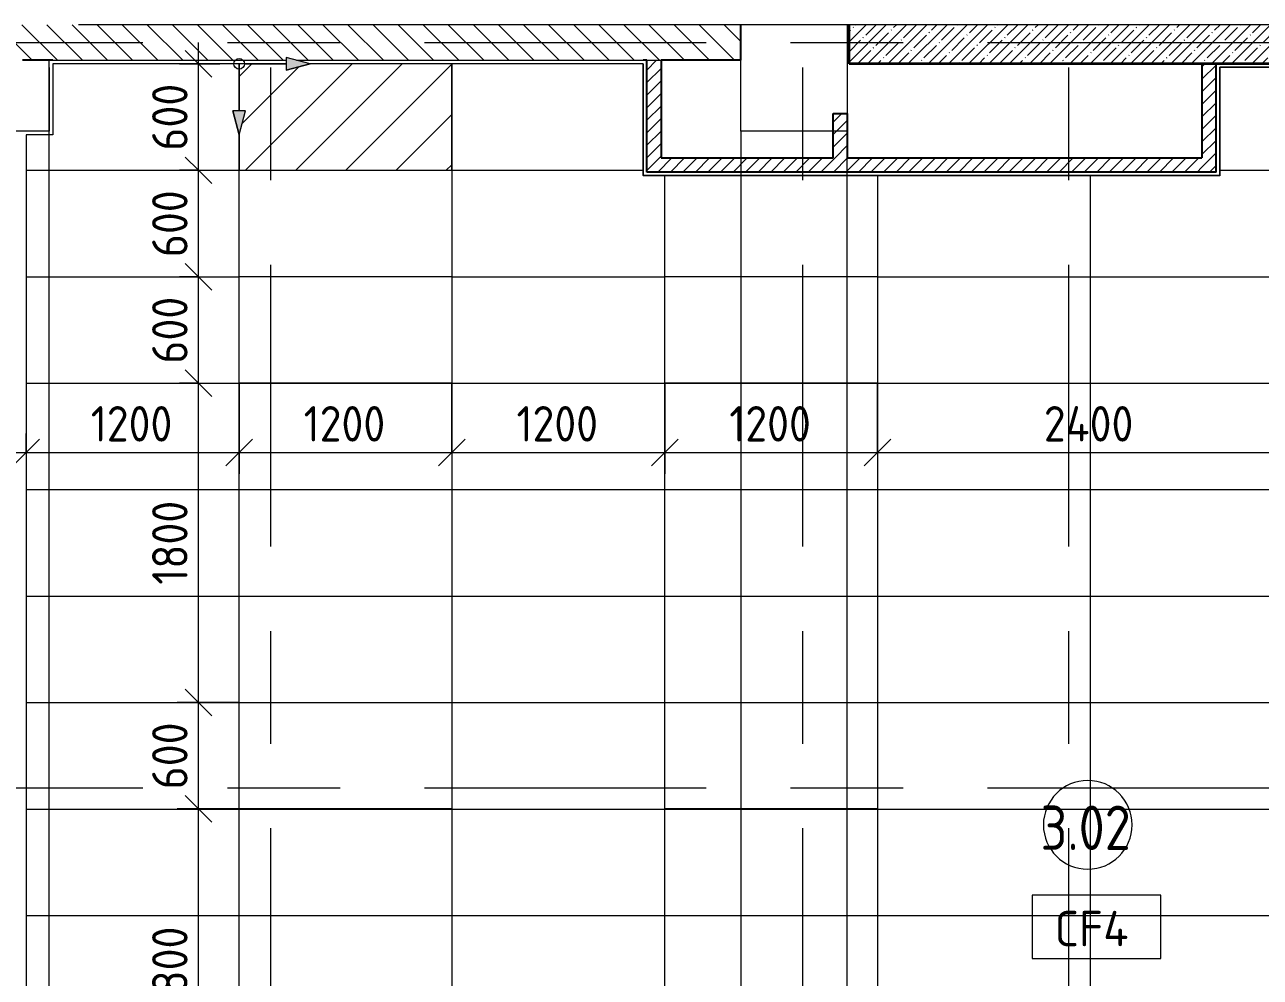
# Model space of a CAD drawing. Header units: millimetres. Extents: x -5507 to 191320, y -8553 to 29000.
# Drawn here: x 12622 to 19589, y 2532 to 7900 of the extents above; entities that cross this region are included whole.
import ezdxf

# ---------------------------------------------------------------- set-up
doc = ezdxf.new("R2010")
doc.units = ezdxf.units.MM
doc.linetypes.add('Осевая', pattern=[3175, 635, -476.25, 1587.5, -476.25])
for name, color, linetype, lineweight in [('A-ANNO-DIMS', 7, 'Continuous', 9), ('A-ANNO-DIMS-100', 7, 'Continuous', 9), ('A-AREA-IDEN', 7, 'Continuous', 9), ('A-CLNG', 7, 'Continuous', 9), ('A-CLNG-IDEN', 7, 'Continuous', 9), ('A-CLNG-PATT', 7, 'Continuous', 9), ('A-DETL', 7, 'Continuous', 9), ('A-DETL-GENF', 7, 'Continuous', 9), ('A-FLOR', 7, 'Continuous', 9), ('A-WALL', 7, 'Continuous', 9), ('I-WALL', 7, 'Continuous', 9), ('S-COLS', 7, 'Continuous', 9), ('Оси-2', 7, 'Осевая', 9)]:
    doc.layers.add(name, color=color, linetype=linetype, lineweight=lineweight)
for name, color, linetype, lineweight, true_color in [('A-DETL-GENF-3', 7, 'Continuous', 9, 0x004000), ('A-WALL-1', 7, 'Continuous', 25, 0x3c3c3c), ('A-WALL-3', 7, 'Continuous', 35, 0x3c3c3c)]:
    doc.layers.add(name, color=color, linetype=linetype, lineweight=lineweight, true_color=true_color)
doc.styles.add('GOST Common', font='GOST_Common.ttf', dxfattribs={"width": 0.9, "height": 250})
doc.styles.add('GOST Common_1', font='GOST_Common.ttf', dxfattribs={"height": 200})
doc.styles.add('ISOCPEUR_1', font='isocpeur.ttf', dxfattribs={"width": 0.9, "height": 200})
doc.dimstyles.new('ISO-2_0_0_9К_Средний_округл2', dxfattribs={"dimscale": 304.8, "dimtxt": 199.196235, "dimasz": 0.492126, "dimexe": 0.393701, "dimexo": 0, "dimgap": 0, "dimtad": 1, "dimdec": 0, "dimrnd": 10, "dimzin": 0, "dimdsep": 46, "dimtxsty": 'ISOCPEUR_1', "dimblk1": 'OBLIQUE', "dimblk2": 'OBLIQUE', "dimsah": 1, "dimcen": 0.09, "dimdle": 0.393701, "dimazin": 0, "dimtfac": 1, "dimtdec": 4, "dimtix": 1, "dimtmove": 0, "dimatfit": 3, "dimfxl": 1, "dimtvp": 1, "dimtolj": 1, "dimtzin": 0, "dimarcsym": 2})
pattern_1 = [(45, (0, 0), (-35.35534, 35.35534), [])]
pattern_2 = [(180, (11431, 2879.5), (-7e-14, -600), []), (270, (11431, 2879.5), (1200, 7e-14), [])]

# ---------------------------------------------------------------- blocks, each defined once
blk = doc.blocks.new('BSC_Колонна _Прямоугольная - 600х600-20441433-План потолков с обозначением видов отделки и геометрии 3 этажа в осях 1-12')
at = {"layer": 'S-COLS'}
for p, q in [((-300, -300), (-300, 100)), ((300, 59.6), (300, -300)), ((-50, -300), (-300, -300))]:
    blk.add_line(p, q, dxfattribs=at)
blk = doc.blocks.new('BSC_Колонна _Прямоугольная - 600х600-V22-План потолков с обозначением видов отделки и геометрии 3 этажа в осях 1-12')
at = {"layer": 'S-COLS'}
for p, q in [((300, 300), (300, -200)), ((-300, -300), (-300, 100)), ((220, -300), (-300, -300))]:
    blk.add_line(p, q, dxfattribs=at)
blk = doc.blocks.new('Начало раскладки_красным - Начало раскладки_красным-26112293-План потолков с обозначением видов отделки и геометрии 3 этажа в осях 1-12')
at = {"layer": 'A-DETL-GENF'}
for points in [[(36.2, 264.8), (0, 400), (-36.2, 264.8)], [(400, 0), (264.8, 36.2), (264.8, -36.2)]]:
    blk.add_hatch(color=256, dxfattribs=at).paths.add_polyline_path(points)
for p, q in [((0, 400), (-36.2, 264.8)), ((0, 400), (-36.2, 264.8)), ((36.2, 264.8), (0, 400)), ((0, 400), (36.2, 264.8)), ((-36.2, 264.8), (36.2, 264.8)), ((-36.2, 264.8), (36.2, 264.8)), ((0, 30), (0, 264.8)), ((30, 0), (264.8, 0)), ((400, 0), (264.8, 36.2)), ((264.8, 36.2), (264.8, -36.2)), ((400, 0), (264.8, 36.2)), ((264.8, 36.2), (264.8, -36.2)), ((400, 0), (264.8, -36.2)), ((264.8, -36.2), (400, 0))]:
    blk.add_line(p, q, dxfattribs=at)
blk.add_circle((0, 0), 30, dxfattribs=at)
blk = doc.blocks.new('Марка_Помещения - Номер-25198446-План потолков с обозначением видов отделки и геометрии 3 этажа в осях 1-12')
at = {"layer": 'A-AREA-IDEN'}
for start, end in [(360, 180), (180, 360)]:
    blk.add_arc((0, 0), 2.5, start, end, dxfattribs=at)
blk = doc.blocks.new('М_потолков - Марка_ Имя типа-25382930-План потолков с обозначением видов отделки и геометрии 3 этажа в осях 1-12')
at = {"layer": 'A-CLNG-IDEN'}
for p, q in [((3.625, 1.984375), (-3.625, 1.984375)), ((-3.625, 1.984375), (-3.625, -1.59375)), ((3.625, -1.59375), (3.625, 1.984375)), ((-3.625, -1.59375), (3.625, -1.59375))]:
    blk.add_line(p, q, dxfattribs=at)
blk = doc.blocks.new('DIMBLOCK41-План потолков с обозначением видов отделки и геометрии 3 этажа в осях 1-12')
at = {"layer": 'A-ANNO-DIMS-100', "lineweight": 20}
for p, q in [((13601.8, 3480.7), (13526.8, 3555.7)), ((13601.8, 3480.7), (13676.8, 3405.7)), ((13601.8, 1680.7), (13526.8, 1755.7)), ((13601.8, 1680.7), (13676.8, 1605.7))]:
    blk.add_line(p, q, dxfattribs=at)
at = {"layer": 'A-ANNO-DIMS-100'}
for p, q in [((13830.6, 3480.7), (13481.8, 3480.7)), ((13601.8, 1680.7), (13601.8, 3480.7)), ((13601.8, 3480.7), (13830.6, 3480.7)), ((13830.6, 1680.7), (13481.8, 1680.7)), ((13601.8, 1680.7), (13830.6, 1680.7))]:
    blk.add_line(p, q, dxfattribs=at)
at = {"layer": 'A-ANNO-DIMS-100', "color": 0, "insert": (13340.5, 2345.1), "char_height": 200, "width": 565.411, "attachment_point": 1, "rotation": 90, "line_spacing_factor": 1.149209, "style": 'ISOCPEUR_1'}
blk.add_mtext('1800', dxfattribs=at)
blk = doc.blocks.new('_Oblique')
at = {"color": 0, "linetype": 'ByBlock', "lineweight": -2}
blk.add_line((-0.5, -0.5), (0.5, 0.5), dxfattribs=at)
blk = doc.blocks.new('DIMBLOCK42-План потолков с обозначением видов отделки и геометрии 3 этажа в осях 1-12')
at = {"layer": 'A-ANNO-DIMS-100', "lineweight": 20}
for p, q in [((13601.8, 4080.7), (13526.8, 4155.7)), ((13601.8, 4080.7), (13676.8, 4005.7)), ((13601.8, 3480.7), (13526.8, 3555.7)), ((13601.8, 3480.7), (13676.8, 3405.7))]:
    blk.add_line(p, q, dxfattribs=at)
at = {"layer": 'A-ANNO-DIMS-100'}
for p, q in [((13830.6, 4080.7), (13481.8, 4080.7)), ((13601.8, 3480.7), (13601.8, 4080.7)), ((13601.8, 4080.7), (13830.6, 4080.7)), ((13830.6, 3480.7), (13481.8, 3480.7)), ((13601.8, 3480.7), (13830.6, 3480.7))]:
    blk.add_line(p, q, dxfattribs=at)
at = {"layer": 'A-ANNO-DIMS-100', "color": 0, "insert": (13340.5, 3591), "char_height": 200, "width": 455.087, "attachment_point": 1, "rotation": 90, "line_spacing_factor": 1.149209, "style": 'ISOCPEUR_1'}
blk.add_mtext('600', dxfattribs=at)
blk = doc.blocks.new('DIMBLOCK43-План потолков с обозначением видов отделки и геометрии 3 этажа в осях 1-12')
at = {"layer": 'A-ANNO-DIMS-100', "lineweight": 20}
for p, q in [((13601.8, 5879.5), (13526.8, 5954.5)), ((13601.8, 5879.5), (13676.8, 5804.5)), ((13601.8, 4080.7), (13526.8, 4155.7)), ((13601.8, 4080.7), (13676.8, 4005.7))]:
    blk.add_line(p, q, dxfattribs=at)
at = {"layer": 'A-ANNO-DIMS-100'}
for p, q in [((13495.7, 5879.5), (13721.8, 5879.5)), ((13601.8, 5879.5), (13495.7, 5879.5)), ((13601.8, 4080.7), (13601.8, 5879.5)), ((13830.6, 4080.7), (13481.8, 4080.7)), ((13601.8, 4080.7), (13830.6, 4080.7))]:
    blk.add_line(p, q, dxfattribs=at)
at = {"layer": 'A-ANNO-DIMS-100', "color": 0, "insert": (13340.5, 4744.5), "char_height": 200, "width": 565.411, "attachment_point": 1, "rotation": 90, "line_spacing_factor": 1.149209, "style": 'ISOCPEUR_1'}
blk.add_mtext('1800', dxfattribs=at)
blk = doc.blocks.new('DIMBLOCK44-План потолков с обозначением видов отделки и геометрии 3 этажа в осях 1-12')
at = {"layer": 'A-ANNO-DIMS-100', "lineweight": 20}
for p, q in [((13601.8, 6479.5), (13526.8, 6554.5)), ((13601.8, 6479.5), (13676.8, 6404.5)), ((13601.8, 5879.5), (13526.8, 5954.5)), ((13601.8, 5879.5), (13676.8, 5804.5))]:
    blk.add_line(p, q, dxfattribs=at)
at = {"layer": 'A-ANNO-DIMS-100'}
for p, q in [((13495.7, 6479.5), (13721.8, 6479.5)), ((13601.8, 6479.5), (13495.7, 6479.5)), ((13601.8, 5879.5), (13601.8, 6479.5)), ((13495.7, 5879.5), (13721.8, 5879.5)), ((13601.8, 5879.5), (13495.7, 5879.5))]:
    blk.add_line(p, q, dxfattribs=at)
at = {"layer": 'A-ANNO-DIMS-100', "color": 0, "insert": (13340.5, 5989.9), "char_height": 200, "width": 455.087, "attachment_point": 1, "rotation": 90, "line_spacing_factor": 1.149209, "style": 'ISOCPEUR_1'}
blk.add_mtext('600', dxfattribs=at)
blk = doc.blocks.new('DIMBLOCK45-План потолков с обозначением видов отделки и геометрии 3 этажа в осях 1-12')
at = {"layer": 'A-ANNO-DIMS-100', "lineweight": 20}
for p, q in [((13601.8, 7079.5), (13526.8, 7154.5)), ((13601.8, 7079.5), (13676.8, 7004.5)), ((13601.8, 6479.5), (13526.8, 6554.5)), ((13601.8, 6479.5), (13676.8, 6404.5))]:
    blk.add_line(p, q, dxfattribs=at)
at = {"layer": 'A-ANNO-DIMS-100'}
for p, q in [((13495.7, 7079.5), (13721.8, 7079.5)), ((13601.8, 7079.5), (13495.7, 7079.5)), ((13601.8, 6479.5), (13601.8, 7079.5)), ((13495.7, 6479.5), (13721.8, 6479.5)), ((13601.8, 6479.5), (13495.7, 6479.5))]:
    blk.add_line(p, q, dxfattribs=at)
at = {"layer": 'A-ANNO-DIMS-100', "color": 0, "insert": (13340.5, 6589.9), "char_height": 200, "width": 455.087, "attachment_point": 1, "rotation": 90, "line_spacing_factor": 1.149209, "style": 'ISOCPEUR_1'}
blk.add_mtext('600', dxfattribs=at)
blk = doc.blocks.new('DIMBLOCK46-План потолков с обозначением видов отделки и геометрии 3 этажа в осях 1-12')
at = {"layer": 'A-ANNO-DIMS-100', "lineweight": 20}
for p, q in [((13601.8, 7680), (13526.8, 7755)), ((13601.8, 7680), (13676.8, 7605)), ((13601.8, 7079.5), (13526.8, 7154.5)), ((13601.8, 7079.5), (13676.8, 7004.5))]:
    blk.add_line(p, q, dxfattribs=at)
at = {"layer": 'A-ANNO-DIMS-100'}
for p, q in [((13601.8, 7079.5), (13601.8, 7800)), ((13495.7, 7680), (13721.8, 7680)), ((13601.8, 7680), (13495.7, 7680)), ((13495.7, 7079.5), (13721.8, 7079.5)), ((13601.8, 7079.5), (13495.7, 7079.5))]:
    blk.add_line(p, q, dxfattribs=at)
at = {"layer": 'A-ANNO-DIMS-100', "color": 0, "insert": (13340.5, 7190.1), "char_height": 200, "width": 455.087, "attachment_point": 1, "rotation": 90, "line_spacing_factor": 1.149209, "style": 'ISOCPEUR_1'}
blk.add_mtext('600', dxfattribs=at)
blk = doc.blocks.new('DIMBLOCK54-План потолков с обозначением видов отделки и геометрии 3 этажа в осях 1-12')
at = {"layer": 'A-ANNO-DIMS-100'}
for p, q in [((13830.6, 5880.7), (13830.6, 5369.8)), ((13830.6, 5489.8), (13830.6, 5880.7)), ((12630, 5595.9), (12630, 5369.8)), ((12630, 5489.8), (12630, 5595.9)), ((12510, 5489.8), (13830.6, 5489.8))]:
    blk.add_line(p, q, dxfattribs=at)
at = {"layer": 'A-ANNO-DIMS-100', "lineweight": 20}
for p, q in [((12630, 5489.8), (12705, 5564.8)), ((13830.6, 5489.8), (13905.6, 5564.8)), ((12630, 5489.8), (12555, 5414.8)), ((13830.6, 5489.8), (13755.6, 5414.8))]:
    blk.add_line(p, q, dxfattribs=at)
at = {"layer": 'A-ANNO-DIMS-100', "color": 0, "insert": (12994.7, 5751.1), "char_height": 200, "width": 565.411, "attachment_point": 1, "line_spacing_factor": 1.149209, "style": 'ISOCPEUR_1'}
blk.add_mtext('1200', dxfattribs=at)
blk = doc.blocks.new('DIMBLOCK55-План потолков с обозначением видов отделки и геометрии 3 этажа в осях 1-12')
at = {"layer": 'A-ANNO-DIMS-100'}
for p, q in [((13830.6, 5880.7), (13830.6, 5369.8)), ((13830.6, 5489.8), (13830.6, 5880.7)), ((15030.6, 5880.7), (15030.6, 5369.8)), ((15030.6, 5489.8), (15030.6, 5880.7)), ((13830.6, 5489.8), (15030.6, 5489.8))]:
    blk.add_line(p, q, dxfattribs=at)
at = {"layer": 'A-ANNO-DIMS-100', "lineweight": 20}
for p, q in [((13830.6, 5489.8), (13905.6, 5564.8)), ((15030.6, 5489.8), (15105.6, 5564.8)), ((13830.6, 5489.8), (13755.6, 5414.8)), ((15030.6, 5489.8), (14955.6, 5414.8))]:
    blk.add_line(p, q, dxfattribs=at)
at = {"layer": 'A-ANNO-DIMS-100', "color": 0, "insert": (14195, 5751.1), "char_height": 200, "width": 565.411, "attachment_point": 1, "line_spacing_factor": 1.149209, "style": 'ISOCPEUR_1'}
blk.add_mtext('1200', dxfattribs=at)
blk = doc.blocks.new('DIMBLOCK56-План потолков с обозначением видов отделки и геометрии 3 этажа в осях 1-12')
at = {"layer": 'A-ANNO-DIMS-100'}
for p, q in [((15030.6, 5880.7), (15030.6, 5369.8)), ((15030.6, 5489.8), (15030.6, 5880.7)), ((16230.6, 5880.7), (16230.6, 5369.8)), ((16230.6, 5489.8), (16230.6, 5880.7)), ((15030.6, 5489.8), (16230.6, 5489.8))]:
    blk.add_line(p, q, dxfattribs=at)
at = {"layer": 'A-ANNO-DIMS-100', "lineweight": 20}
for p, q in [((15030.6, 5489.8), (15105.6, 5564.8)), ((16230.6, 5489.8), (16305.6, 5564.8)), ((15030.6, 5489.8), (14955.6, 5414.8)), ((16230.6, 5489.8), (16155.6, 5414.8))]:
    blk.add_line(p, q, dxfattribs=at)
at = {"layer": 'A-ANNO-DIMS-100', "color": 0, "insert": (15395, 5751.1), "char_height": 200, "width": 565.411, "attachment_point": 1, "line_spacing_factor": 1.149209, "style": 'ISOCPEUR_1'}
blk.add_mtext('1200', dxfattribs=at)
blk = doc.blocks.new('DIMBLOCK57-План потолков с обозначением видов отделки и геометрии 3 этажа в осях 1-12')
at = {"layer": 'A-ANNO-DIMS-100'}
for p, q in [((16230.6, 5880.7), (16230.6, 5369.8)), ((16230.6, 5489.8), (16230.6, 5880.7)), ((17430.6, 5880.7), (17430.6, 5369.8)), ((17430.6, 5489.8), (17430.6, 5880.7)), ((16230.6, 5489.8), (17430.6, 5489.8))]:
    blk.add_line(p, q, dxfattribs=at)
at = {"layer": 'A-ANNO-DIMS-100', "lineweight": 20}
for p, q in [((16230.6, 5489.8), (16305.6, 5564.8)), ((17430.6, 5489.8), (17505.6, 5564.8)), ((16230.6, 5489.8), (16155.6, 5414.8)), ((17430.6, 5489.8), (17355.6, 5414.8))]:
    blk.add_line(p, q, dxfattribs=at)
at = {"layer": 'A-ANNO-DIMS-100', "color": 0, "insert": (16595, 5751.1), "char_height": 200, "width": 565.411, "attachment_point": 1, "line_spacing_factor": 1.149209, "style": 'ISOCPEUR_1'}
blk.add_mtext('1200', dxfattribs=at)
blk = doc.blocks.new('DIMBLOCK58-План потолков с обозначением видов отделки и геометрии 3 этажа в осях 1-12')
at = {"layer": 'A-ANNO-DIMS-100'}
for p, q in [((17430.6, 5880.7), (17430.6, 5369.8)), ((17430.6, 5489.8), (17430.6, 5880.7)), ((19830.6, 5880.7), (19830.6, 5369.8)), ((19830.6, 5489.8), (19830.6, 5880.7)), ((17430.6, 5489.8), (19830.6, 5489.8))]:
    blk.add_line(p, q, dxfattribs=at)
at = {"layer": 'A-ANNO-DIMS-100', "lineweight": 20}
for p, q in [((17430.6, 5489.8), (17505.6, 5564.8)), ((19830.6, 5489.8), (19905.6, 5564.8)), ((17430.6, 5489.8), (17355.6, 5414.8)), ((19830.6, 5489.8), (19755.6, 5414.8))]:
    blk.add_line(p, q, dxfattribs=at)
at = {"layer": 'A-ANNO-DIMS-100', "color": 0, "insert": (18368.2, 5751.1), "char_height": 200, "width": 629.767, "attachment_point": 1, "line_spacing_factor": 1.149209, "style": 'ISOCPEUR_1'}
blk.add_mtext('2400', dxfattribs=at)

msp = doc.modelspace()

# ---------------------------------------------------------------- hatches: boundary and pattern name
at = {"layer": 'A-CLNG-PATT'}
h = msp.add_hatch(dxfattribs=at)
h.set_pattern_fill('FP_34', color=256, style=0, pattern_type=2)
h.set_pattern_definition(pattern_2)
h.paths.add_polyline_path([(21910, 520), (21910, 7050), (20659, 7050), (20658, 7660), (19360, 7660), (19360, 7050), (17260, 7050), (17260, 6480.7), (17430.6, 6480.7), (17430.6, 5880.7), (17260, 5880.7), (17260, 4080.7), (17430.6, 4080.7), (17430.6, 3480.7), (17260, 3480.7), (17260, 1680.7), (17430.6, 1680.7), (17430.6, 1080.7), (17260, 1080.7), (17260, 520), (21890, 520)])
h.paths.add_polyline_path([(22730, 520), (24810.7, 520), (24810.7, 7680), (22530, 7680), (22530, 7050), (22510, 7050), (22510, 6480.7), (23430.6, 6480.7), (23430.6, 5880.7), (22510, 5880.7), (22510, 4080.7), (23430.6, 4080.7), (23430.6, 3480.7), (22510, 3480.7), (22510, 1680.7), (23430.6, 1680.7), (23430.6, 1080.7), (22510, 1080.7), (22510, 520), (22530, 520)])
h.paths.add_polyline_path([(16640, 520), (16660, 520), (16660, 1080.7), (16230.6, 1080.7), (16230.6, 1680.7), (16660, 1680.7), (16660, 3480.7), (16230.6, 3480.7), (16230.6, 4080.7), (16660, 4080.7), (16660, 5880.7), (16230.6, 5880.7), (16230.6, 6480.7), (16660, 6480.7), (16660, 7050), (16110, 7050), (16109, 7680), (14231, 7679.7), (14095.8, 7643.4), (14095.7, 7680), (12780, 7680), (12780, 7280), (12760, 7280), (12760, 520), (15831.5, 520)])
h.paths.add_polyline_path([(21030.6, 1080.7), (19830.6, 1080.7), (19830.6, 1680.7), (21030.6, 1680.7)])
h.paths.add_polyline_path([(13830.6, 1080.7), (13830.6, 1680.7), (15030.6, 1680.7), (15030.6, 1080.7)])
h.paths.add_polyline_path([(19830.6, 3480.7), (19830.6, 4080.7), (21030.6, 4080.7), (21030.6, 3480.7)])
h.paths.add_polyline_path([(15030.6, 3480.7), (13830.6, 3480.7), (13830.6, 4080.7), (15030.6, 4080.7)])
h.paths.add_polyline_path([(19830.6, 5880.7), (19830.6, 6480.7), (21030.6, 6480.7), (21030.6, 5880.7)])
h.paths.add_polyline_path([(15030.6, 5880.7), (13830.6, 5880.7), (13831, 6480.7), (15030.6, 6480.7)])
h.paths.add_polyline_path([(13831.2, 7279.5), (13794.9, 7414.7), (13867.4, 7414.8)])
h = msp.add_hatch(dxfattribs=at)
h.set_pattern_fill('FP_34', color=256, style=0, pattern_type=2)
h.set_pattern_definition(pattern_2)
h.paths.add_polyline_path([(22510, 520), (22510, 1080.7), (22230.6, 1080.7), (22230.6, 1680.7), (22510, 1680.7), (22510, 3480.7), (22230.6, 3480.7), (22230.6, 4080.7), (22510, 4080.7), (22510, 5880.7), (22230.6, 5880.7), (22230.6, 6480.7), (22510, 6480.7), (22510, 7050), (21910, 7050), (21910, 520), (21911.8, 520)])
h.paths.add_polyline_path([(16661.8, 520), (17260, 520), (17260, 1080.7), (16660, 1080.7), (16660, 520)])
h.paths.add_polyline_path([(12630, 520), (12760, 520), (12760, 7280), (12630, 7280), (12630, 2365.1)])
h.paths.add_polyline_path([(16660, 1680.7), (17260, 1680.7), (17260, 3480.7), (16660, 3480.7), (16660, 2836.5)])
h.paths.add_polyline_path([(17260, 4080.7), (17260, 5880.7), (16660, 5880.7), (16660, 4080.7), (16975.9, 4080.7)])
h.paths.add_polyline_path([(17187.7, 6480.7), (17260, 6480.7), (17260, 7050), (16660, 7050), (16660, 6480.7)])
at = {"layer": 'A-DETL-GENF-3'}
h = msp.add_hatch(dxfattribs=at)
h.set_pattern_fill('FP_39', color=256, style=0, pattern_type=2)
h.set_pattern_definition([(45, (0, 0), (-141.4214, 141.4214), [])])
h.paths.add_polyline_path([(13831, 7079.5), (15031, 7079.5), (15031, 7680.5), (14231, 7679.7), (14095.8, 7643.4), (14095.7, 7680.5), (13831, 7680.5), (13831, 7414.7), (13867.4, 7414.8), (13831, 7279.5)])
at = {"layer": 'I-WALL'}
h = msp.add_hatch(dxfattribs=at)
h.set_pattern_fill('FP_9', color=256, style=0, pattern_type=2)
h.set_pattern_definition([(135, (0, 0), (-70.7107, -70.7107), [])])
h.paths.add_polyline_path([(10560, 7700), (14095.8, 7700), (14095.7, 7715.9), (14155.2, 7700), (16660, 7700), (16660, 7900), (8260, 7900), (8260, 7700), (10018.7, 7700)])
h.paths.add_polyline_path([(3730, 7700), (5215.8, 7700), (5215.7, 7715.9), (5275.2, 7700), (7660, 7700), (7660, 7900), (3730, 7900)])
h = msp.add_hatch(dxfattribs=at)
h.set_pattern_fill('FP_11', color=256, style=0, pattern_type=2)
h.set_pattern_definition([(45, (0, 0), (-57.02463, 57.02463), []), (45, (57.025, 0), (-57.02463, 57.02463), [100.806, -20.161, 3.353, -16.808])])
h.paths.add_polyline_path([(19260, 7680), (21910, 7680), (21910, 7900), (17270, 7900), (17270, 7680), (18738, 7680)])
h = msp.add_hatch(dxfattribs=at)
h.set_pattern_fill('FP_21', color=256, style=0, pattern_type=2)
h.set_pattern_definition(pattern_1)
h.paths.add_polyline_path([(16130, 7150), (16210, 7150), (16210, 7700), (16130, 7700), (16130, 7659.6)])
h = msp.add_hatch(dxfattribs=at)
h.set_pattern_fill('FP_21', color=256, style=0, pattern_type=2)
h.set_pattern_definition(pattern_1)
h.paths.add_polyline_path([(19340, 7070), (19340, 7680), (19260, 7680), (19260, 7070)])
h = msp.add_hatch(dxfattribs=at)
h.set_pattern_fill('FP_21', color=256, style=0, pattern_type=2)
h.set_pattern_definition(pattern_1)
h.paths.add_polyline_path([(17180, 7150), (17260, 7150), (17260, 7400), (17180, 7400)])
h = msp.add_hatch(dxfattribs=at)
h.set_pattern_fill('FP_21', color=256, style=0, pattern_type=2)
h.set_pattern_definition(pattern_1)
h.paths.add_polyline_path([(19260, 7070), (19260, 7150), (16130, 7150), (16130, 7070), (18738, 7070)])

# ---------------------------------------------------------------- linework, layer by layer
at = {"layer": 'A-CLNG'}
for p, q in [((13830.6, 5880.7), (13830.6, 6480.7)), ((13830.6, 6480.7), (15030.6, 6480.7)), ((15030.6, 6480.7), (15030.6, 5880.7)), ((16230.6, 5880.7), (16230.6, 6480.7)), ((16230.6, 6480.7), (17430.6, 6480.7)), ((17430.6, 6480.7), (17430.6, 5880.7)), ((15030.6, 5880.7), (13830.6, 5880.7)), ((17430.6, 5880.7), (16230.6, 5880.7)), ((13830.6, 3480.7), (13830.6, 4080.7)), ((13830.6, 4080.7), (15030.6, 4080.7)), ((15030.6, 4080.7), (15030.6, 3480.7)), ((16230.6, 3480.7), (16230.6, 4080.7)), ((16230.6, 4080.7), (17430.6, 4080.7)), ((17430.6, 4080.7), (17430.6, 3480.7)), ((15030.6, 3480.7), (13830.6, 3480.7)), ((17430.6, 3480.7), (16230.6, 3480.7))]:
    msp.add_line(p, q, dxfattribs=at)
at = {"layer": 'A-DETL'}
for p, q in [((14095.8, 7680.5), (13831, 7680.5)), ((13831, 7680.5), (13831, 7414.7)), ((15031, 7680.5), (14228.1, 7680.5)), ((15031, 7079.5), (15031, 7680.5)), ((13831, 7280.4), (13831, 7079.5)), ((13831, 7079.5), (15031, 7079.5))]:
    msp.add_line(p, q, dxfattribs=at)
at = {"layer": 'A-FLOR'}
for p, q in [((12760, 7300), (12160, 7300)), ((12760, 500), (12760, 7300)), ((17260, 7300), (16660, 7300)), ((16660, 7300), (16660, 500)), ((17260, 500), (17260, 7300))]:
    msp.add_line(p, q, dxfattribs=at)
at = {"layer": 'A-WALL'}
for p, q in [((16660, 7900), (12925.1, 7900)), ((21910, 7900), (17270, 7900)), ((12780, 7700), (14095.8, 7700)), ((14155.2, 7700), (16110, 7700)), ((16130, 7700), (16210, 7700))]:
    msp.add_line(p, q, dxfattribs=at)
at = {"layer": 'A-WALL-1'}
for p, q in [((16660, 7700), (16660, 7900)), ((12780, 7700), (12610, 7700)), ((16130, 7700), (16110, 7700)), ((16130, 7070), (16130, 7700)), ((16660, 7700), (16210, 7700)), ((16210, 7700), (16210, 7150)), ((19260, 7680), (19260, 7150)), ((19340, 7070), (19340, 7680)), ((17180, 7150), (17180, 7400)), ((17180, 7400), (17260, 7400)), ((17260, 7400), (17260, 7150)), ((16210, 7150), (17180, 7150)), ((17260, 7150), (19260, 7150)), ((19340, 7070), (16130, 7070))]:
    msp.add_line(p, q, dxfattribs=at)
at = {"layer": 'A-WALL-3'}
for p, q in [((17270, 7680), (17270, 7900)), ((21910, 7680), (17270, 7680))]:
    msp.add_line(p, q, dxfattribs=at)
at = {"layer": 'I-WALL'}
for p, q in [((17270, 7900), (16660, 7900)), ((12760, 7300), (12760, 7700)), ((12780, 7680), (12780, 7280)), ((14095.8, 7680), (12780, 7680)), ((12781, 7679), (12781, 7279)), ((13569.3, 7679), (12781, 7679)), ((13569.3, 7680), (13569.3, 7679)), ((16109, 7680), (14230, 7680)), ((15009.3, 7679), (15009.3, 7680)), ((16109, 7679), (15009.3, 7679)), ((16109, 7680), (16109, 7049)), ((16110, 7050), (16110, 7680)), ((20658, 7660), (19360, 7660)), ((19360, 7049), (19360, 7660)), ((20658, 7659), (19360, 7659)), ((19361, 7659), (19361, 7049)), ((12780, 7280), (12630, 7280)), ((12630, 7280), (12630, 520)), ((12781, 7279), (12631, 7279)), ((12631, 7279), (12631, 520)), ((19360, 7050), (16109, 7050)), ((19361, 7049), (16109, 7049))]:
    msp.add_line(p, q, dxfattribs=at)
at = {"layer": 'Оси-2'}
for p, q in [((14010, 673.4), (14010, 24898.1)), ((17010, 673.4), (17010, 24898.1)), ((18510, 673.4), (18510, 24898.1)), ((-2109.8, 7800), (35990, 7800)), ((-2109.8, 3600), (35990, 3600))]:
    msp.add_line(p, q, dxfattribs=at)

# ---------------------------------------------------------------- block references
at = {"layer": 'A-AREA-IDEN', "xscale": 99.99999999999993, "yscale": 99.99999999999993, "zscale": 99.99999999999993}
msp.add_blockref('Марка_Помещения - Номер-25198446-План потолков с обозначением видов отделки и геометрии 3 этажа в осях 1-12', (18616, 3391.1), dxfattribs=at)
at = {"layer": 'A-CLNG-IDEN', "xscale": 99.99999999999993, "yscale": 99.99999999999993, "zscale": 99.99999999999993}
msp.add_blockref('М_потолков - Марка_ Имя типа-25382930-План потолков с обозначением видов отделки и геометрии 3 этажа в осях 1-12', (18664.9, 2796.9), dxfattribs=at)
at = {"layer": 'A-DETL-GENF', "rotation": 270.0335966872864}
msp.add_blockref('Начало раскладки_красным - Начало раскладки_красным-26112293-План потолков с обозначением видов отделки и геометрии 3 этажа в осях 1-12', (13831, 7679.5), dxfattribs=at)
at = {"layer": 'S-COLS'}
for name, p in [('BSC_Колонна _Прямоугольная - 600х600-V22-План потолков с обозначением видов отделки и геометрии 3 этажа в осях 1-12', (16960, 7600)), ('BSC_Колонна _Прямоугольная - 600х600-20441433-План потолков с обозначением видов отделки и геометрии 3 этажа в осях 1-12', (12460, 7600))]:
    msp.add_blockref(name, p, dxfattribs=at)

# ---------------------------------------------------------------- texts
at = {"layer": 'A-AREA-IDEN', "insert": (18350.2, 3499.6), "char_height": 250, "width": 663.797, "attachment_point": 1, "style": 'GOST Common'}
msp.add_mtext('3.02', dxfattribs=at)
at = {"layer": 'A-CLNG-IDEN', "insert": (18429.1, 2906.6), "char_height": 200, "width": 553.164, "attachment_point": 1, "style": 'GOST Common_1'}
msp.add_mtext('CF4', dxfattribs=at)

# ---------------------------------------------------------------- dimensions: what is measured, and where the dimension line sits
at = {"layer": 'A-ANNO-DIMS'}
for base, p1, p2, override, picture, middle in [((13601.8104411, 7680.0000053), (13495.744424, 7079.5000053), (13495.744424, 7680.0000053), {"dimpost": '<>', "dimfxl": 600.5}, 'DIMBLOCK46-План потолков с обозначением видов отделки и геометрии 3 этажа в осях 1-12', (13501.8104411, 7379.7500053)), ((13601.8, 7079.5), (13495.7, 6479.5), (13495.7, 7079.5), {"dimpost": '<>', "dimfxl": 600}, 'DIMBLOCK45-План потолков с обозначением видов отделки и геометрии 3 этажа в осях 1-12', (13501.8, 6779.5)), ((13601.8, 6479.5), (13495.7, 5879.5), (13495.7, 6479.5), {"dimpost": '<>', "dimfxl": 600}, 'DIMBLOCK44-План потолков с обозначением видов отделки и геометрии 3 этажа в осях 1-12', (13501.8, 6179.5)), ((13601.8, 5879.5), (13830.6, 4080.7), (13495.7, 5879.5), {"dimpost": '<>', "dimfxl": 1829.739587}, 'DIMBLOCK43-План потолков с обозначением видов отделки и геометрии 3 этажа в осях 1-12', (13501.8, 4980.1)), ((13601.8, 4080.7), (13830.6, 3480.7), (13830.6, 4080.7), {"dimpost": '<>', "dimfxl": 600}, 'DIMBLOCK42-План потолков с обозначением видов отделки и геометрии 3 этажа в осях 1-12', (13501.8, 3780.7)), ((13601.8, 3480.7), (13830.6, 1680.7), (13830.6, 3480.7), {"dimpost": '<>', "dimfxl": 1800}, 'DIMBLOCK41-План потолков с обозначением видов отделки и геометрии 3 этажа в осях 1-12', (13501.8, 2580.7))]:
    dim = msp.add_linear_dim(base=base, p1=p1, p2=p2, angle=90, dimstyle='ISO-2_0_0_9К_Средний_округл2', override=override, dxfattribs=at)
    dim.commit()
    dim.dimension.update_dxf_attribs({"geometry": picture, "text_midpoint": middle})
for base, p1, p2, override, picture, middle in [((13830.6, 5489.8), (12630, 5595.9), (13830.6, 5880.7), {"dimpost": '<>', "dimfxl": 1233.882586}, 'DIMBLOCK54-План потолков с обозначением видов отделки и геометрии 3 этажа в осях 1-12', (13230.3, 5589.8)), ((15030.6, 5489.8), (13830.6, 5880.7), (15030.6, 5880.7), {"dimpost": '<>', "dimfxl": 1200}, 'DIMBLOCK55-План потолков с обозначением видов отделки и геометрии 3 этажа в осях 1-12', (14430.6, 5589.8)), ((16230.6, 5489.8), (15030.6, 5880.7), (16230.6, 5880.7), {"dimpost": '<>', "dimfxl": 1200}, 'DIMBLOCK56-План потолков с обозначением видов отделки и геометрии 3 этажа в осях 1-12', (15630.6, 5589.8)), ((17430.6, 5489.8), (16230.6, 5880.7), (17430.6, 5880.7), {"dimpost": '<>', "dimfxl": 1200}, 'DIMBLOCK57-План потолков с обозначением видов отделки и геометрии 3 этажа в осях 1-12', (16830.6, 5589.8)), ((19830.6, 5489.8), (17430.6, 5880.7), (19830.6, 5880.7), {"dimpost": '<>', "dimfxl": 2400}, 'DIMBLOCK58-План потолков с обозначением видов отделки и геометрии 3 этажа в осях 1-12', (18630.6, 5589.8))]:
    dim = msp.add_linear_dim(base=base, p1=p1, p2=p2, dimstyle='ISO-2_0_0_9К_Средний_округл2', override=override, dxfattribs=at)
    dim.commit()
    dim.dimension.update_dxf_attribs({"geometry": picture, "text_midpoint": middle})

doc.saveas('drawing.dxf')
